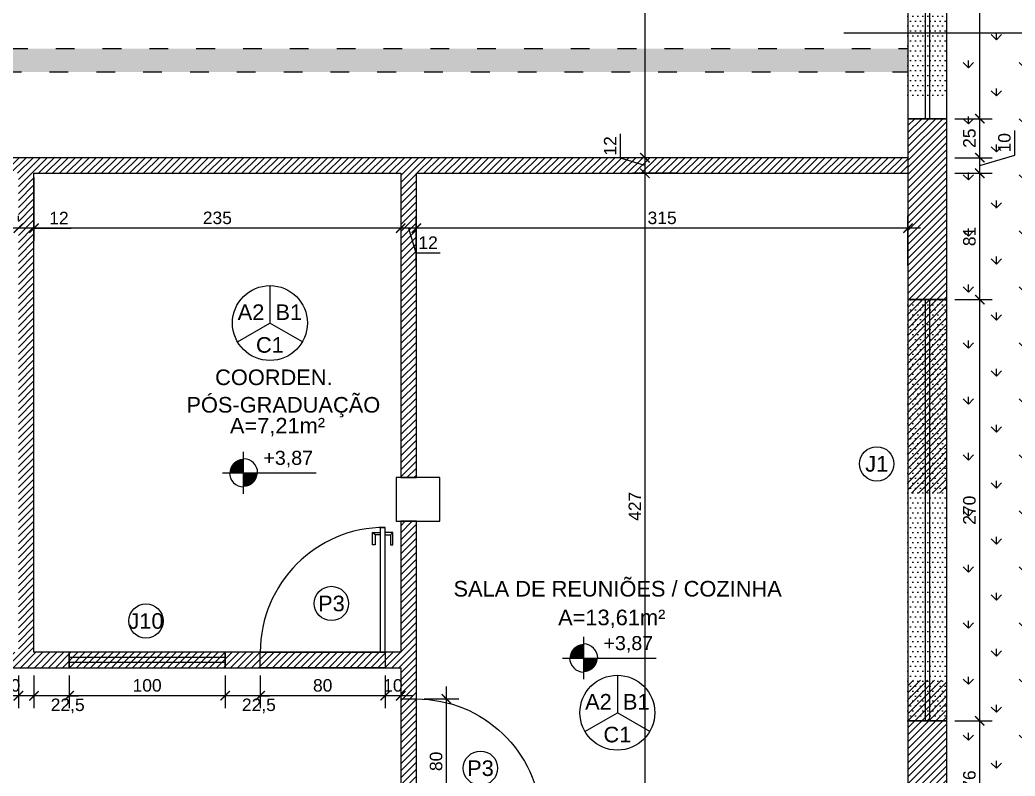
# Model space of a CAD drawing. Header units: millimetres. Extents: x 271 to 8721, y -7686 to -4716.
# Drawn here: x 6462 to 7100, y -7026 to -6541 of the extents above; entities that cross this region are included whole.
import ezdxf
from ezdxf.enums import TextEntityAlignment as Align

# ---------------------------------------------------------------- set-up
doc = ezdxf.new("R2010")
doc.units = ezdxf.units.MM
doc.linetypes.add('ACAD_ISO03W100', pattern=[30, 12, -18])
for name, color, linetype in [('construir', 10, 'Continuous'), ('CONSTRUIR - CARTONADO', 161, 'Continuous'), ('COTA', 8, 'Continuous'), ('demolir', 40, 'ACAD_ISO03W100'), ('Esquadrias', 4, 'Continuous'), ('Estrutura nova', 49, 'Continuous'), ('HACHURA', 8, 'Continuous'), ('LEGENDA', 7, 'Continuous'), ('PAREDE', 5, 'Continuous'), ('PISO02', 8, 'Continuous'), ('Projeções', 6, 'ACAD_ISO03W100'), ('SOLEIRA', 8, 'Continuous'), ('Texto', 7, 'Continuous')]:
    doc.layers.add(name, color=color, linetype=linetype)
doc.styles.add('ARIAL', font='Arial.ttf')
doc.dimstyles.new('COTA 50', dxfattribs={"dimscale": 0.5, "dimtxt": 16, "dimasz": 12, "dimexe": 16, "dimexo": 10, "dimgap": 5, "dimtad": 1, "dimrnd": 0.5, "dimtxsty": 'ARIAL', "dimblk": 'ARCHTICK', "dimcen": 2.5, "dimdle": 16, "dimclrd": 8, "dimclre": 8, "dimclrt": 7, "dimadec": 0, "dimazin": 0, "dimtfac": 1, "dimtmove": 1, "dimatfit": 3, "dimfxl": 1, "dimarcsym": 0})
pattern_1 = [(0, (7031.2136, -6990.0926), (1.5875, 3.175), [0, -3.175])]
pattern_2 = [(0, (7031.2136, -6589.0926), (1.5875, 3.175), [0, -3.175])]

# ---------------------------------------------------------------- blocks, each defined once
blk = doc.blocks.new('PORTA 80')
for p, q in [((-6.43, 75.17), (-7.99, 76.65)), ((-3, 0), (-3, 80)), ((-3, 80), (0, 80)), ((0, 0), (0, 80)), ((3.43, 75.17), (5, 76.65)), ((-3, 0), (0, 0))]:
    blk.add_line(p, q)
for points in [[(-3, 75.17), (-6.43, 75.17), (-6.43, 68.82), (-7.99, 68.82), (-7.99, 76.65), (-3, 76.65)], [(0, 75.17), (3.43, 75.17), (3.43, 68.82), (5, 68.82), (5, 76.65), (0, 76.65)]]:
    blk.add_lwpolyline(points)
at = {"color": 8}
blk.add_arc((0, 0), 80, 90, 180, dxfattribs=at)
blk = doc.blocks.new('_ArchTick')
at = {"layer": 'Texto', "color": 0, "const_width": 0.15}
blk.add_lwpolyline([(-0.5, -0.5), (0.5, 0.5)], dxfattribs=at)
blk = doc.blocks.new('*D63')
at = {"layer": 'COTA', "color": 8, "lineweight": -2, "transparency": 16777216}
for p, q in [((6862.7, -6171.09), (6862.7, -6637.09)), ((6876.21, -6179.09), (6854.7, -6179.09)), ((6882.71, -6629.09), (6854.7, -6629.09))]:
    blk.add_line(p, q, dxfattribs=at)
at = {"layer": 'Defpoints', "color": 0, "lineweight": -3, "transparency": 16777216}
for p in [(6881.21, -6179.09), (6862.7, -6629.09), (6887.71, -6629.09)]:
    blk.add_point(p, dxfattribs=at)
at = {"layer": 'COTA', "color": 8, "lineweight": -2, "transparency": 16777216, "xscale": 6, "yscale": 6, "zscale": 6}
for p, rotation in [((6862.7, -6179.09), 90), ((6862.7, -6629.09), 270)]:
    blk.add_blockref('_ArchTick', p, dxfattribs=dict(at, rotation=rotation))
at = {"layer": 'COTA', "color": 7, "lineweight": -2, "transparency": 16777216, "insert": (6856.12, -6404.09), "char_height": 8, "attachment_point": 5, "rotation": 90, "style": 'ARIAL'}
blk.add_mtext('450', dxfattribs=at)
blk = doc.blocks.new('*D64')
at = {"layer": 'COTA', "color": 8, "lineweight": -2, "transparency": 16777216}
for p, q in [((6846.94, -6629.36), (6846.94, -6613.74)), ((6862.7, -6621.09), (6862.7, -6647.09)), ((6862.7, -6634.09), (6846.94, -6629.36)), ((6882.71, -6629.09), (6854.7, -6629.09)), ((6882.71, -6639.09), (6854.7, -6639.09))]:
    blk.add_line(p, q, dxfattribs=at)
at = {"layer": 'Defpoints', "color": 0, "lineweight": -3, "transparency": 16777216}
for p in [(6887.71, -6629.09), (6862.7, -6639.09), (6887.71, -6639.09)]:
    blk.add_point(p, dxfattribs=at)
at = {"layer": 'COTA', "color": 8, "lineweight": -2, "transparency": 16777216, "xscale": 6, "yscale": 6, "zscale": 6}
for p, rotation in [((6862.7, -6629.09), 90), ((6862.7, -6639.09), 270)]:
    blk.add_blockref('_ArchTick', p, dxfattribs=dict(at, rotation=rotation))
at = {"layer": 'COTA', "color": 7, "lineweight": -2, "transparency": 16777216, "insert": (6840.42, -6621.55), "char_height": 8, "attachment_point": 5, "rotation": 90, "style": 'ARIAL'}
blk.add_mtext('12', dxfattribs=at)
blk = doc.blocks.new('*D65')
at = {"layer": 'COTA', "color": 8, "lineweight": -2, "transparency": 16777216}
for p, q in [((6862.7, -6631.09), (6862.7, -7074.09)), ((6882.71, -6639.09), (6854.7, -6639.09)), ((6882.71, -7066.09), (6854.7, -7066.09))]:
    blk.add_line(p, q, dxfattribs=at)
at = {"layer": 'Defpoints', "color": 0, "lineweight": -3, "transparency": 16777216}
for p in [(6887.71, -6639.09), (6862.7, -7066.09), (6887.71, -7066.09)]:
    blk.add_point(p, dxfattribs=at)
at = {"layer": 'COTA', "color": 8, "lineweight": -2, "transparency": 16777216, "xscale": 6, "yscale": 6, "zscale": 6}
for p, rotation in [((6862.7, -6639.09), 90), ((6862.7, -7066.09), 270)]:
    blk.add_blockref('_ArchTick', p, dxfattribs=dict(at, rotation=rotation))
at = {"layer": 'COTA', "color": 7, "lineweight": -2, "transparency": 16777216, "insert": (6856.19, -6852.59), "char_height": 8, "attachment_point": 5, "rotation": 90, "style": 'ARIAL'}
blk.add_mtext('427', dxfattribs=at)
blk = doc.blocks.new('*D66')
at = {"layer": 'COTA', "color": 8, "lineweight": -2, "transparency": 16777216}
for p, q in [((6716.21, -6698.21), (6716.21, -6666.29)), ((7031.21, -6698.21), (7031.21, -6666.29)), ((7039.21, -6674.29), (6708.21, -6674.29))]:
    blk.add_line(p, q, dxfattribs=at)
at = {"layer": 'Defpoints', "color": 0, "lineweight": -3, "transparency": 16777216}
for p in [(6716.21, -6674.29), (6716.21, -6703.21), (7031.21, -6703.21)]:
    blk.add_point(p, dxfattribs=at)
at = {"layer": 'COTA', "color": 8, "lineweight": -2, "transparency": 16777216, "xscale": 6, "yscale": 6, "zscale": 6, "rotation": 180}
blk.add_blockref('_ArchTick', (6716.21, -6674.29), dxfattribs=at)
at = {"layer": 'COTA', "color": 8, "lineweight": -2, "transparency": 16777216, "xscale": 6, "yscale": 6, "zscale": 6}
blk.add_blockref('_ArchTick', (7031.21, -6674.29), dxfattribs=at)
at = {"layer": 'COTA', "color": 7, "lineweight": -2, "transparency": 16777216, "insert": (6873.71, -6667.71), "char_height": 8, "attachment_point": 5, "style": 'ARIAL'}
blk.add_mtext('315', dxfattribs=at)
blk = doc.blocks.new('*D67')
at = {"layer": 'COTA', "color": 8, "lineweight": -2, "transparency": 16777216}
for p, q in [((6706.21, -6641.71), (6706.21, -6682.29)), ((6716.21, -6698.21), (6716.21, -6666.29)), ((6724.21, -6674.29), (6698.21, -6674.29)), ((6711.21, -6674.29), (6715.94, -6690.06)), ((6715.94, -6690.06), (6731.57, -6690.06))]:
    blk.add_line(p, q, dxfattribs=at)
at = {"layer": 'Defpoints', "color": 0, "lineweight": -3, "transparency": 16777216}
for p in [(6706.21, -6636.71), (6706.21, -6674.29), (6716.21, -6703.21)]:
    blk.add_point(p, dxfattribs=at)
at = {"layer": 'COTA', "color": 8, "lineweight": -2, "transparency": 16777216, "xscale": 6, "yscale": 6, "zscale": 6, "rotation": 180}
blk.add_blockref('_ArchTick', (6706.21, -6674.29), dxfattribs=at)
at = {"layer": 'COTA', "color": 8, "lineweight": -2, "transparency": 16777216, "xscale": 6, "yscale": 6, "zscale": 6}
blk.add_blockref('_ArchTick', (6716.21, -6674.29), dxfattribs=at)
at = {"layer": 'COTA', "color": 7, "lineweight": -2, "transparency": 16777216, "insert": (6723.76, -6683.54), "char_height": 8, "attachment_point": 5, "style": 'ARIAL'}
blk.add_mtext('12', dxfattribs=at)
blk = doc.blocks.new('*D68')
at = {"layer": 'COTA', "color": 8, "lineweight": -2, "transparency": 16777216}
for p, q in [((6471.21, -6641.71), (6471.21, -6682.29)), ((6706.21, -6641.71), (6706.21, -6682.29)), ((6714.21, -6674.29), (6463.21, -6674.29))]:
    blk.add_line(p, q, dxfattribs=at)
at = {"layer": 'Defpoints', "color": 0, "lineweight": -3, "transparency": 16777216}
for p in [(6471.21, -6636.71), (6706.21, -6636.71), (6471.21, -6674.29)]:
    blk.add_point(p, dxfattribs=at)
at = {"layer": 'COTA', "color": 8, "lineweight": -2, "transparency": 16777216, "xscale": 6, "yscale": 6, "zscale": 6, "rotation": 180}
blk.add_blockref('_ArchTick', (6471.21, -6674.29), dxfattribs=at)
at = {"layer": 'COTA', "color": 8, "lineweight": -2, "transparency": 16777216, "xscale": 6, "yscale": 6, "zscale": 6}
blk.add_blockref('_ArchTick', (6706.21, -6674.29), dxfattribs=at)
at = {"layer": 'COTA', "color": 7, "lineweight": -2, "transparency": 16777216, "insert": (6588.71, -6667.71), "char_height": 8, "attachment_point": 5, "style": 'ARIAL'}
blk.add_mtext('235', dxfattribs=at)
blk = doc.blocks.new('*D69')
at = {"layer": 'COTA', "color": 8, "lineweight": -2, "transparency": 16777216}
for p, q in [((6471.21, -6641.71), (6471.21, -6682.29)), ((6461.21, -6669.29), (6461.21, -6666.29)), ((6479.21, -6674.29), (6453.21, -6674.29)), ((6471.21, -6674.29), (6495.03, -6674.29))]:
    blk.add_line(p, q, dxfattribs=at)
at = {"layer": 'Defpoints', "color": 0, "lineweight": -3, "transparency": 16777216}
for p in [(6471.21, -6636.71), (6461.21, -6674.29), (6461.21, -6674.29)]:
    blk.add_point(p, dxfattribs=at)
at = {"layer": 'COTA', "color": 8, "lineweight": -2, "transparency": 16777216, "xscale": 6, "yscale": 6, "zscale": 6, "rotation": 180}
blk.add_blockref('_ArchTick', (6461.21, -6674.29), dxfattribs=at)
at = {"layer": 'COTA', "color": 8, "lineweight": -2, "transparency": 16777216, "xscale": 6, "yscale": 6, "zscale": 6}
blk.add_blockref('_ArchTick', (6471.21, -6674.29), dxfattribs=at)
at = {"layer": 'COTA', "color": 7, "lineweight": -2, "transparency": 16777216, "insert": (6487.21, -6667.78), "char_height": 8, "attachment_point": 5, "style": 'ARIAL'}
blk.add_mtext('12', dxfattribs=at)
blk = doc.blocks.new('*D70')
at = {"layer": 'COTA', "color": 8, "lineweight": -2, "transparency": 16777216}
for p, q in [((6226.21, -6669.29), (6226.21, -6666.29)), ((6461.21, -6669.29), (6461.21, -6666.29)), ((6469.21, -6674.29), (6218.21, -6674.29))]:
    blk.add_line(p, q, dxfattribs=at)
at = {"layer": 'Defpoints', "color": 0, "lineweight": -3, "transparency": 16777216}
for p in [(6226.21, -6674.29), (6226.21, -6674.29), (6461.21, -6674.29)]:
    blk.add_point(p, dxfattribs=at)
at = {"layer": 'COTA', "color": 8, "lineweight": -2, "transparency": 16777216, "xscale": 6, "yscale": 6, "zscale": 6, "rotation": 180}
blk.add_blockref('_ArchTick', (6226.21, -6674.29), dxfattribs=at)
at = {"layer": 'COTA', "color": 8, "lineweight": -2, "transparency": 16777216, "xscale": 6, "yscale": 6, "zscale": 6}
blk.add_blockref('_ArchTick', (6461.21, -6674.29), dxfattribs=at)
at = {"layer": 'COTA', "color": 7, "lineweight": -2, "transparency": 16777216, "insert": (6343.71, -6667.71), "char_height": 8, "attachment_point": 5, "style": 'ARIAL'}
blk.add_mtext('235', dxfattribs=at)
blk = doc.blocks.new('A$C18BF1D59')
for p, q in [((0, 0), (0, -3.43)), ((80, 0), (0, 0)), ((80, -3.43), (80, 0)), ((0, -3.43), (80, -3.43)), ((74.75, 0), (72.5, 0))]:
    blk.add_line(p, q)
at = {"color": 8}
for p, q in [((62.81, 3.9), (62.81, 6.28)), ((62.81, 6.28), (74.75, 6.28)), ((72.5, 3.9), (62.81, 3.9)), ((72.5, 3.9), (74.75, 6.28)), ((72.5, 0), (72.5, 3.9)), ((74.75, 6.28), (74.75, 0)), ((72.5, -3.43), (72.5, -7.33)), ((74.75, -9.71), (74.75, -3.43)), ((72.5, -7.33), (62.81, -7.33)), ((62.81, -7.33), (62.81, -9.71)), ((62.81, -9.71), (74.75, -9.71)), ((72.5, -7.33), (74.75, -9.71))]:
    blk.add_line(p, q, dxfattribs=at)
blk.add_arc((-0.14, 0.23), 80.23, 270.10258, 357.38886, dxfattribs=at)
blk = doc.blocks.new('IND.ESQ.')
at = {"layer": 'Texto'}
blk.add_circle((0, 0), 5.5, dxfattribs=at)
at = {"layer": 'Texto', "style": 'ARIAL'}
blk.add_attdef('PP', text='', height=5, dxfattribs=at).set_placement((0, 0), align=Align.MIDDLE_CENTER)
blk = doc.blocks.new('A$C1DFB60F3')
at = {"layer": 'Texto', "color": 0, "linetype": 'ByBlock'}
for p, q in [((0, -13.5), (0, 13.5)), ((-13.5, 0), (46.5, 0))]:
    blk.add_line(p, q, dxfattribs=at)
at = {"layer": 'Texto', "color": 0, "linetype": 'ByBlock', "const_width": 9}
for points in [[(-4.5, 0, -0.414214), (0, 4.5, -0.618034)], [(0, -4.5, 0.414214), (4.5, 0, 0.618034)]]:
    blk.add_lwpolyline(points, format="xyb", dxfattribs=at)
at = {"layer": 'Texto', "color": 0, "linetype": 'ByBlock'}
for start, end in [(0, 90), (180, 270)]:
    blk.add_arc((0, 0), 9, start, end, dxfattribs=at)
at = {"layer": 'Texto', "color": 0, "linetype": 'ByBlock', "style": 'ARIAL'}
blk.add_attdef('0,00', (12.7, 5.1), '', height=9, dxfattribs=at)
blk = doc.blocks.new('PIZZA')
at = {"layer": 'Texto'}
for points in [[(0, 12), (0, 0)], [(-10.39, -6), (0, 0)], [(10.39, -6), (0, 0)]]:
    blk.add_lwpolyline(points, dxfattribs=at)
blk.add_circle((0, 0), 12, dxfattribs=at)
at = {"layer": 'Texto', "style": 'ARIAL'}
for tag, p in [('A1', (-6.06, 3.5)), ('B1', (6.06, 3.5)), ('C1', (0, -7))]:
    blk.add_attdef(tag, text='', height=5, dxfattribs=at).set_placement(p, align=Align.MIDDLE_CENTER)
blk = doc.blocks.new('*D85')
at = {"layer": 'COTA', "color": 8, "lineweight": -2, "transparency": 16777216}
for p, q in [((7077.21, -7074.09), (7077.21, -6982.09)), ((7061.21, -6990.09), (7085.21, -6990.09)), ((7061.21, -7066.09), (7085.21, -7066.09))]:
    blk.add_line(p, q, dxfattribs=at)
at = {"layer": 'Defpoints', "color": 0, "lineweight": -3, "transparency": 16777216}
for p in [(7056.21, -6990.09), (7077.21, -6990.09), (7056.21, -7066.09)]:
    blk.add_point(p, dxfattribs=at)
at = {"layer": 'COTA', "color": 8, "lineweight": -2, "transparency": 16777216, "xscale": 6, "yscale": 6, "zscale": 6}
for p, rotation in [((7077.21, -6990.09), 90), ((7077.21, -7066.09), 270)]:
    blk.add_blockref('_ArchTick', p, dxfattribs=dict(at, rotation=rotation))
at = {"layer": 'COTA', "color": 7, "lineweight": -2, "transparency": 16777216, "insert": (7070.62, -7028.09), "char_height": 8, "attachment_point": 5, "rotation": 90, "style": 'ARIAL'}
blk.add_mtext('76', dxfattribs=at)
blk = doc.blocks.new('*D86')
at = {"layer": 'COTA', "color": 8, "lineweight": -2, "transparency": 16777216}
for p, q in [((7077.21, -6998.09), (7077.21, -6712.09)), ((7061.21, -6720.09), (7085.21, -6720.09)), ((7061.21, -6990.09), (7085.21, -6990.09))]:
    blk.add_line(p, q, dxfattribs=at)
at = {"layer": 'Defpoints', "color": 0, "lineweight": -3, "transparency": 16777216}
for p in [(7056.21, -6720.09), (7077.21, -6720.09), (7056.21, -6990.09)]:
    blk.add_point(p, dxfattribs=at)
at = {"layer": 'COTA', "color": 8, "lineweight": -2, "transparency": 16777216, "xscale": 6, "yscale": 6, "zscale": 6}
for p, rotation in [((7077.21, -6720.09), 90), ((7077.21, -6990.09), 270)]:
    blk.add_blockref('_ArchTick', p, dxfattribs=dict(at, rotation=rotation))
at = {"layer": 'COTA', "color": 7, "lineweight": -2, "transparency": 16777216, "insert": (7070.62, -6855.09), "char_height": 8, "attachment_point": 5, "rotation": 90, "style": 'ARIAL'}
blk.add_mtext('270', dxfattribs=at)
blk = doc.blocks.new('*D87')
at = {"layer": 'COTA', "color": 8, "lineweight": -2, "transparency": 16777216}
for p, q in [((7077.21, -6728.09), (7077.21, -6631.09)), ((7061.21, -6639.09), (7085.21, -6639.09)), ((7061.21, -6720.09), (7085.21, -6720.09))]:
    blk.add_line(p, q, dxfattribs=at)
at = {"layer": 'Defpoints', "color": 0, "lineweight": -3, "transparency": 16777216}
for p in [(7056.21, -6639.09), (7077.21, -6639.09), (7056.21, -6720.09)]:
    blk.add_point(p, dxfattribs=at)
at = {"layer": 'COTA', "color": 8, "lineweight": -2, "transparency": 16777216, "xscale": 6, "yscale": 6, "zscale": 6}
for p, rotation in [((7077.21, -6639.09), 90), ((7077.21, -6720.09), 270)]:
    blk.add_blockref('_ArchTick', p, dxfattribs=dict(at, rotation=rotation))
at = {"layer": 'COTA', "color": 7, "lineweight": -2, "transparency": 16777216, "insert": (7070.62, -6679.59), "char_height": 8, "attachment_point": 5, "rotation": 90, "style": 'ARIAL'}
blk.add_mtext('81', dxfattribs=at)
blk = doc.blocks.new('*D88')
at = {"layer": 'COTA', "color": 8, "lineweight": -2, "transparency": 16777216}
for p, q in [((7099.62, -6627.37), (7099.62, -6611.69)), ((7077.21, -6647.09), (7077.21, -6621.09)), ((7061.21, -6629.09), (7085.21, -6629.09)), ((7077.21, -6634.09), (7099.62, -6627.37)), ((7061.21, -6639.09), (7085.21, -6639.09))]:
    blk.add_line(p, q, dxfattribs=at)
at = {"layer": 'Defpoints', "color": 0, "lineweight": -3, "transparency": 16777216}
for p in [(7056.21, -6629.09), (7077.21, -6629.09), (7056.21, -6639.09)]:
    blk.add_point(p, dxfattribs=at)
at = {"layer": 'COTA', "color": 8, "lineweight": -2, "transparency": 16777216, "xscale": 6, "yscale": 6, "zscale": 6}
for p, rotation in [((7077.21, -6629.09), 90), ((7077.21, -6639.09), 270)]:
    blk.add_blockref('_ArchTick', p, dxfattribs=dict(at, rotation=rotation))
at = {"layer": 'COTA', "color": 7, "lineweight": -2, "transparency": 16777216, "insert": (7093.04, -6619.53), "char_height": 8, "attachment_point": 5, "rotation": 90, "style": 'ARIAL'}
blk.add_mtext('10', dxfattribs=at)
blk = doc.blocks.new('*D89')
at = {"layer": 'COTA', "color": 8, "lineweight": -2, "transparency": 16777216}
for p, q in [((7077.21, -6637.09), (7077.21, -6596.09)), ((7061.21, -6604.09), (7085.21, -6604.09)), ((7061.21, -6629.09), (7085.21, -6629.09))]:
    blk.add_line(p, q, dxfattribs=at)
at = {"layer": 'Defpoints', "color": 0, "lineweight": -3, "transparency": 16777216}
for p in [(7056.21, -6604.09), (7077.21, -6604.09), (7056.21, -6629.09)]:
    blk.add_point(p, dxfattribs=at)
at = {"layer": 'COTA', "color": 8, "lineweight": -2, "transparency": 16777216, "xscale": 6, "yscale": 6, "zscale": 6}
for p, rotation in [((7077.21, -6604.09), 90), ((7077.21, -6629.09), 270)]:
    blk.add_blockref('_ArchTick', p, dxfattribs=dict(at, rotation=rotation))
at = {"layer": 'COTA', "color": 7, "lineweight": -2, "transparency": 16777216, "insert": (7070.62, -6616.59), "char_height": 8, "attachment_point": 5, "rotation": 90, "style": 'ARIAL'}
blk.add_mtext('25', dxfattribs=at)
blk = doc.blocks.new('*D90')
at = {"layer": 'COTA', "color": 8, "lineweight": -2, "transparency": 16777216}
for p, q in [((7077.21, -6612.09), (7077.21, -6196.09)), ((7061.21, -6204.09), (7085.21, -6204.09)), ((7061.21, -6604.09), (7085.21, -6604.09))]:
    blk.add_line(p, q, dxfattribs=at)
at = {"layer": 'Defpoints', "color": 0, "lineweight": -3, "transparency": 16777216}
for p in [(7056.21, -6204.09), (7077.21, -6204.09), (7056.21, -6604.09)]:
    blk.add_point(p, dxfattribs=at)
at = {"layer": 'COTA', "color": 8, "lineweight": -2, "transparency": 16777216, "xscale": 6, "yscale": 6, "zscale": 6}
for p, rotation in [((7077.21, -6204.09), 90), ((7077.21, -6604.09), 270)]:
    blk.add_blockref('_ArchTick', p, dxfattribs=dict(at, rotation=rotation))
at = {"layer": 'COTA', "color": 7, "lineweight": -2, "transparency": 16777216, "insert": (7070.62, -6404.09), "char_height": 8, "attachment_point": 5, "rotation": 90, "style": 'ARIAL'}
blk.add_mtext('400', dxfattribs=at)
blk = doc.blocks.new('*D94')
at = {"layer": 'COTA', "color": 8, "lineweight": -2, "transparency": 16777216}
for p, q in [((6696.21, -6961.09), (6696.21, -6982.01)), ((6706.21, -6961.09), (6706.21, -6982.01)), ((6714.21, -6974.01), (6688.21, -6974.01))]:
    blk.add_line(p, q, dxfattribs=at)
at = {"layer": 'Defpoints', "color": 0, "lineweight": -3, "transparency": 16777216}
for p in [(6696.21, -6956.09), (6706.21, -6956.09), (6696.21, -6974.01)]:
    blk.add_point(p, dxfattribs=at)
at = {"layer": 'COTA', "color": 8, "lineweight": -2, "transparency": 16777216, "xscale": 6, "yscale": 6, "zscale": 6, "rotation": 180}
blk.add_blockref('_ArchTick', (6696.21, -6974.01), dxfattribs=at)
at = {"layer": 'COTA', "color": 8, "lineweight": -2, "transparency": 16777216, "xscale": 6, "yscale": 6, "zscale": 6}
blk.add_blockref('_ArchTick', (6706.21, -6974.01), dxfattribs=at)
at = {"layer": 'COTA', "color": 7, "lineweight": -2, "transparency": 16777216, "insert": (6701.21, -6967.43), "char_height": 8, "attachment_point": 5, "style": 'ARIAL'}
blk.add_mtext('10', dxfattribs=at)
blk = doc.blocks.new('*D95')
at = {"layer": 'COTA', "color": 8, "lineweight": -2, "transparency": 16777216}
for p, q in [((6616.21, -6961.09), (6616.21, -6982.01)), ((6696.21, -6961.09), (6696.21, -6982.01)), ((6704.21, -6974.01), (6608.21, -6974.01))]:
    blk.add_line(p, q, dxfattribs=at)
at = {"layer": 'Defpoints', "color": 0, "lineweight": -3, "transparency": 16777216}
for p in [(6616.21, -6956.09), (6696.21, -6956.09), (6616.21, -6974.01)]:
    blk.add_point(p, dxfattribs=at)
at = {"layer": 'COTA', "color": 8, "lineweight": -2, "transparency": 16777216, "xscale": 6, "yscale": 6, "zscale": 6, "rotation": 180}
blk.add_blockref('_ArchTick', (6616.21, -6974.01), dxfattribs=at)
at = {"layer": 'COTA', "color": 8, "lineweight": -2, "transparency": 16777216, "xscale": 6, "yscale": 6, "zscale": 6}
blk.add_blockref('_ArchTick', (6696.21, -6974.01), dxfattribs=at)
at = {"layer": 'COTA', "color": 7, "lineweight": -2, "transparency": 16777216, "insert": (6656.21, -6967.43), "char_height": 8, "attachment_point": 5, "style": 'ARIAL'}
blk.add_mtext('80', dxfattribs=at)
blk = doc.blocks.new('*D96')
at = {"layer": 'COTA', "color": 8, "lineweight": -2, "transparency": 16777216}
for p, q in [((6593.71, -6961.09), (6593.71, -6982.01)), ((6616.21, -6961.09), (6616.21, -6982.01)), ((6593.71, -6974.01), (6587.71, -6974.01)), ((6616.21, -6974.01), (6593.71, -6974.01)), ((6616.21, -6974.01), (6622.21, -6974.01))]:
    blk.add_line(p, q, dxfattribs=at)
at = {"layer": 'Defpoints', "color": 0, "lineweight": -3, "transparency": 16777216}
for p in [(6593.71, -6956.09), (6616.21, -6956.09), (6593.71, -6974.01)]:
    blk.add_point(p, dxfattribs=at)
at = {"layer": 'COTA', "color": 8, "lineweight": -2, "transparency": 16777216, "xscale": 6, "yscale": 6, "zscale": 6}
blk.add_blockref('_ArchTick', (6593.71, -6974.01), dxfattribs=at)
at = {"layer": 'COTA', "color": 8, "lineweight": -2, "transparency": 16777216, "xscale": 6, "yscale": 6, "zscale": 6, "rotation": 180}
blk.add_blockref('_ArchTick', (6616.21, -6974.01), dxfattribs=at)
at = {"layer": 'COTA', "color": 7, "lineweight": -2, "transparency": 16777216, "insert": (6615.32, -6980.57), "char_height": 8, "attachment_point": 5, "style": 'ARIAL'}
blk.add_mtext('22,5', dxfattribs=at)
blk = doc.blocks.new('*D97')
at = {"layer": 'COTA', "color": 8, "lineweight": -2, "transparency": 16777216}
for p, q in [((6493.71, -6961.09), (6493.71, -6982.01)), ((6593.71, -6961.09), (6593.71, -6982.01)), ((6601.71, -6974.01), (6485.71, -6974.01))]:
    blk.add_line(p, q, dxfattribs=at)
at = {"layer": 'Defpoints', "color": 0, "lineweight": -3, "transparency": 16777216}
for p in [(6493.71, -6956.09), (6593.71, -6956.09), (6493.71, -6974.01)]:
    blk.add_point(p, dxfattribs=at)
at = {"layer": 'COTA', "color": 8, "lineweight": -2, "transparency": 16777216, "xscale": 6, "yscale": 6, "zscale": 6, "rotation": 180}
blk.add_blockref('_ArchTick', (6493.71, -6974.01), dxfattribs=at)
at = {"layer": 'COTA', "color": 8, "lineweight": -2, "transparency": 16777216, "xscale": 6, "yscale": 6, "zscale": 6}
blk.add_blockref('_ArchTick', (6593.71, -6974.01), dxfattribs=at)
at = {"layer": 'COTA', "color": 7, "lineweight": -2, "transparency": 16777216, "insert": (6543.71, -6967.43), "char_height": 8, "attachment_point": 5, "style": 'ARIAL'}
blk.add_mtext('100', dxfattribs=at)
blk = doc.blocks.new('*D98')
at = {"layer": 'COTA', "color": 8, "lineweight": -2, "transparency": 16777216}
for p, q in [((6471.21, -6961.09), (6471.21, -6982.01)), ((6493.71, -6961.09), (6493.71, -6982.01)), ((6471.21, -6974.01), (6465.21, -6974.01)), ((6493.71, -6974.01), (6471.21, -6974.01)), ((6493.71, -6974.01), (6499.71, -6974.01))]:
    blk.add_line(p, q, dxfattribs=at)
at = {"layer": 'Defpoints', "color": 0, "lineweight": -3, "transparency": 16777216}
for p in [(6471.21, -6956.09), (6493.71, -6956.09), (6471.21, -6974.01)]:
    blk.add_point(p, dxfattribs=at)
at = {"layer": 'COTA', "color": 8, "lineweight": -2, "transparency": 16777216, "xscale": 6, "yscale": 6, "zscale": 6}
blk.add_blockref('_ArchTick', (6471.21, -6974.01), dxfattribs=at)
at = {"layer": 'COTA', "color": 8, "lineweight": -2, "transparency": 16777216, "xscale": 6, "yscale": 6, "zscale": 6, "rotation": 180}
blk.add_blockref('_ArchTick', (6493.71, -6974.01), dxfattribs=at)
at = {"layer": 'COTA', "color": 7, "lineweight": -2, "transparency": 16777216, "insert": (6492.82, -6980.57), "char_height": 8, "attachment_point": 5, "style": 'ARIAL'}
blk.add_mtext('22,5', dxfattribs=at)
blk = doc.blocks.new('*D99')
at = {"layer": 'COTA', "color": 8, "lineweight": -2, "transparency": 16777216}
for p, q in [((6451.21, -6961.09), (6451.21, -6982.01)), ((6461.21, -6961.09), (6461.21, -6982.01)), ((6469.21, -6974.01), (6443.21, -6974.01))]:
    blk.add_line(p, q, dxfattribs=at)
at = {"layer": 'Defpoints', "color": 0, "lineweight": -3, "transparency": 16777216}
for p in [(6451.21, -6956.09), (6461.21, -6956.09), (6451.21, -6974.01)]:
    blk.add_point(p, dxfattribs=at)
at = {"layer": 'COTA', "color": 8, "lineweight": -2, "transparency": 16777216, "xscale": 6, "yscale": 6, "zscale": 6, "rotation": 180}
blk.add_blockref('_ArchTick', (6451.21, -6974.01), dxfattribs=at)
at = {"layer": 'COTA', "color": 8, "lineweight": -2, "transparency": 16777216, "xscale": 6, "yscale": 6, "zscale": 6}
blk.add_blockref('_ArchTick', (6461.21, -6974.01), dxfattribs=at)
at = {"layer": 'COTA', "color": 7, "lineweight": -2, "transparency": 16777216, "insert": (6456.21, -6967.43), "char_height": 8, "attachment_point": 5, "style": 'ARIAL'}
blk.add_mtext('10', dxfattribs=at)
blk = doc.blocks.new('*D118')
at = {"layer": 'COTA', "color": 8, "lineweight": -2, "transparency": 16777216}
for p, q in [((6735.47, -7064.09), (6735.47, -6968.09)), ((6721.21, -6976.09), (6743.47, -6976.09)), ((6721.21, -7056.09), (6743.47, -7056.09))]:
    blk.add_line(p, q, dxfattribs=at)
at = {"layer": 'Defpoints', "color": 0, "lineweight": -3, "transparency": 16777216}
for p in [(6716.21, -6976.09), (6735.47, -6976.09), (6716.21, -7056.09)]:
    blk.add_point(p, dxfattribs=at)
at = {"layer": 'COTA', "color": 8, "lineweight": -2, "transparency": 16777216, "xscale": 6, "yscale": 6, "zscale": 6}
for p, rotation in [((6735.47, -6976.09), 90), ((6735.47, -7056.09), 270)]:
    blk.add_blockref('_ArchTick', p, dxfattribs=dict(at, rotation=rotation))
at = {"layer": 'COTA', "color": 7, "lineweight": -2, "transparency": 16777216, "insert": (6728.89, -7016.09), "char_height": 8, "attachment_point": 5, "rotation": 90, "style": 'ARIAL'}
blk.add_mtext('80', dxfattribs=at)

msp = doc.modelspace()

# ---------------------------------------------------------------- hatches: boundary and pattern name
at = {"layer": 'construir'}
h = msp.add_hatch(dxfattribs=at)
h.set_pattern_fill('ANSI31', color=256, style=0)
h.set_pattern_definition([(45, (7031.2136, -6990.0926), (-2.245064, 2.245064), [])])
h.paths.add_polyline_path([(5801.214, -5329.093), (5670.214, -5329.093), (5670.214, -5354.093), (5801.214, -5354.093)])
h.paths.add_polyline_path([(7056.214, -6156.593), (7031.214, -6156.593), (7031.214, -6204.093), (7056.214, -6204.093)])
h.paths.add_polyline_path([(7056.214, -6604.093), (7031.214, -6604.093), (7031.214, -6720.093), (7056.214, -6720.093)])
h.paths.add_polyline_path([(7056.214, -6990.093), (7031.214, -6990.093), (7031.214, -7081.093), (7056.214, -7081.093)])
h.paths.add_polyline_path([(7056.214, -6964.093), (7045.214, -6964.093), (7045.214, -6990.093), (7056.214, -6990.093)])
h.paths.add_polyline_path([(7045.214, -6964.093), (7042.214, -6964.093), (7042.214, -6990.093), (7045.214, -6990.093)])
h.paths.add_polyline_path([(7042.214, -6964.093), (7031.214, -6964.093), (7031.214, -6990.093), (7042.214, -6990.093)])
h.paths.add_polyline_path([(7056.214, -6720.093), (7045.214, -6720.093), (7045.214, -6844.093), (7056.214, -6844.093)])
h.paths.add_polyline_path([(7045.214, -6720.093), (7042.214, -6720.093), (7042.214, -6844.093), (7045.214, -6844.093)])
h.paths.add_polyline_path([(7042.214, -6720.093), (7031.214, -6720.093), (7031.214, -6844.093), (7042.214, -6844.093)])
h.paths.add_polyline_path([(7031.214, -5694.093), (7031.214, -5756.593), (7056.214, -5756.593), (7056.214, -5694.093)])
h = msp.add_hatch(dxfattribs=at)
h.set_pattern_fill('ANSI31', color=256, style=0)
h.set_pattern_definition([(45, (7031.2136, -7219.0926), (-2.245064, 2.245064), [])])
h.paths.add_polyline_path([(5646.214, -6871.093), (5391.214, -6871.093), (5391.214, -6896.093), (5646.214, -6896.093)])
h.paths.add_polyline_path([(6176.214, -7066.093), (6096.214, -7066.093), (6096.214, -7081.093), (6176.214, -7081.093)], flags=16)
h.paths.add_polyline_path([(7031.214, -7066.093), (6716.214, -7066.093), (6706.214, -7066.093), (6526.214, -7066.093), (6526.214, -7081.093), (7031.214, -7081.093)])
h.paths.add_polyline_path([(6526.214, -7066.093), (6426.214, -7066.093), (6426.214, -7081.093), (6526.214, -7081.093)])
h.paths.add_polyline_path([(6426.214, -7066.093), (6291.214, -7066.093), (6291.214, -7080.805, -0.0008952), (6291.214, -7081.093), (6401.214, -7081.093), (6401.214, -7354.093), (6416.214, -7354.093), (6416.214, -7081.093), (6426.214, -7081.093)])
h.paths.add_polyline_path([(6291.214, -7066.093), (6211.214, -7066.093), (6211.214, -7081.093), (6291.214, -7081.093)])
h.paths.add_polyline_path([(6211.214, -7066.093), (6176.214, -7066.093), (6176.214, -7081.093), (6186.214, -7081.093), (6186.214, -7354.093), (6201.214, -7354.093), (6201.214, -7081.093), (6211.214, -7081.093)])
h.paths.add_polyline_path([(6176.214, -7066.093), (6096.214, -7066.093), (6096.214, -7081.093), (6176.214, -7081.093)], flags=17)
h.paths.add_polyline_path([(6176.214, -7066.093), (5971.214, -7066.093), (5971.214, -7354.093), (5986.214, -7354.093), (5986.214, -7081.093), (6176.214, -7081.093)])
h.paths.add_polyline_path([(6017.214, -7354.093), (5961.214, -7354.093), (5961.214, -7369.093), (6017.214, -7369.093)])
h.paths.add_polyline_path([(7056.214, -7081.093), (7045.214, -7081.093), (7045.214, -7219.093), (7056.214, -7219.093)])
h.paths.add_polyline_path([(7045.214, -7081.093), (7042.214, -7081.093), (7042.214, -7219.093), (7045.214, -7219.093)])
h.paths.add_polyline_path([(7042.214, -7081.093), (7031.214, -7081.093), (7031.214, -7219.093), (7042.214, -7219.093)])
at = {"layer": 'CONSTRUIR - CARTONADO'}
h = msp.add_hatch(dxfattribs=at)
h.set_pattern_fill('ANSI31', color=256, style=0)
h.set_pattern_definition([(45, (4705.7136, -6104.0926), (-2.245064, 2.245064), [])])
h.paths.add_polyline_path([(7056.214, -5694.093), (7031.214, -5694.093), (7031.214, -5756.593), (7056.214, -5756.593)], flags=17)
h.paths.add_polyline_path([(7056.214, -6156.593), (7031.214, -6156.593), (7031.214, -6204.093), (7056.214, -6204.093)], flags=17)
h.paths.add_polyline_path([(7056.214, -6604.093), (7031.214, -6604.093), (7031.214, -6720.093), (7056.214, -6720.093)], flags=17)
h.paths.add_polyline_path([(6176.214, -7066.093), (6096.214, -7066.093), (6096.214, -7081.093), (6176.214, -7081.093)], flags=0)
h.paths.add_polyline_path([(7031.214, -7066.093), (6526.214, -7066.093), (6526.214, -7081.093), (7031.214, -7081.093)], flags=17)
h.paths.add_polyline_path([(7056.214, -6990.093), (7045.214, -6987.893), (7045.214, -6990.093), (7042.214, -6990.093), (7042.214, -6987.293), (7031.214, -6985.093), (7031.214, -7066.093), (7031.214, -7081.093), (7056.214, -7081.093)], flags=17)
h.paths.add_polyline_path([(6416.214, -7081.093), (6426.214, -7081.093), (6426.214, -7066.093), (6291.214, -7066.093), (6291.214, -7080.805, -0.0008952), (6291.214, -7081.093), (6401.214, -7081.093), (6401.214, -7354.093), (6416.214, -7354.093)], flags=17)
h.paths.add_polyline_path([(6526.214, -7066.093), (6426.214, -7066.093), (6426.214, -7081.093), (6526.214, -7081.093)], flags=17)
h.paths.add_polyline_path([(6291.214, -7066.093), (6211.214, -7066.093), (6211.214, -7081.093), (6291.214, -7081.093)], flags=17)
h.paths.add_polyline_path([(6211.214, -7066.093), (6176.214, -7066.093), (6176.214, -7081.093), (6186.214, -7081.093), (6186.214, -7354.093), (6201.214, -7354.093), (6201.214, -7081.093), (6211.214, -7081.093)], flags=17)
h.paths.add_polyline_path([(6176.214, -7066.093), (6096.214, -7066.093), (6096.214, -7081.093), (6176.214, -7081.093)], flags=16)
h.paths.add_polyline_path([(6176.214, -7066.093), (5971.214, -7066.093), (5971.214, -7354.093), (5986.214, -7354.093), (5986.214, -7081.093), (6176.214, -7081.093)], flags=17)
h.paths.add_polyline_path([(6017.214, -7354.093), (5961.214, -7354.093), (5961.214, -7369.093), (6017.214, -7369.093)], flags=17)
h.paths.add_polyline_path([(6716.214, -6834.093), (6716.214, -6639.093), (7031.214, -6639.093), (7031.214, -6720.093), (7056.214, -6720.093), (7056.214, -6604.093), (7031.214, -6604.093), (7031.214, -6629.093), (5981.214, -6629.093), (5981.214, -6179.093), (7031.214, -6179.093), (7031.214, -6204.093), (7056.214, -6204.093), (7056.214, -6156.593), (7031.214, -6156.593), (7031.214, -6169.093), (6731.214, -6169.093), (6731.214, -6179.093), (6706.214, -6179.093), (6706.214, -6169.093), (5981.214, -6169.093), (5981.214, -5744.093), (6706.214, -5744.093), (6706.214, -5734.093), (6731.214, -5734.093), (6731.214, -5744.093), (7031.214, -5744.093), (7031.214, -5756.593), (7056.214, -5756.593), (7056.214, -5694.093), (7031.214, -5694.093), (7031.214, -5734.093), (5981.214, -5734.093), (5981.214, -5354.093), (5971.214, -5354.093), (5971.214, -6956.093), (6706.214, -6956.093), (6706.214, -7066.093), (5971.214, -7066.093), (5971.214, -7354.093), (5961.214, -7354.093), (5961.214, -7369.093), (6017.214, -7369.093), (6017.214, -7354.093), (5986.214, -7354.093), (5986.214, -7081.093), (6186.214, -7081.093), (6186.214, -7354.093), (6201.214, -7354.093), (6201.214, -7081.093), (6401.214, -7081.093), (6401.214, -7354.093), (6416.214, -7354.093), (6416.214, -7081.093), (7031.214, -7081.093), (7056.214, -7081.093), (7056.214, -6990.093), (7031.214, -6985.093), (7031.214, -7066.093), (6716.214, -7066.093), (6716.214, -6862.093), (6706.214, -6862.093), (6706.214, -6946.093), (6471.214, -6946.093), (6471.214, -6639.093), (6706.214, -6639.093), (6706.214, -6834.093)])
h.paths.add_polyline_path([(6226.214, -6639.093), (6461.214, -6639.093), (6461.214, -6946.093), (6226.214, -6946.093)], flags=16)
h.paths.add_polyline_path([(5981.214, -6639.093), (6216.214, -6639.093), (6216.214, -6946.093), (5981.214, -6946.093)], flags=16)
at = {"layer": 'demolir'}
h = msp.add_hatch(dxfattribs=at)
h.set_pattern_fill('DOTS', color=256, scale=2, style=0)
h.set_pattern_definition(pattern_2)
h.paths.add_polyline_path([(7042.214, -6359.093), (7031.214, -6359.093), (7031.214, -6589.093), (7042.214, -6589.093)])
h = msp.add_hatch(dxfattribs=at)
h.set_pattern_fill('DOTS', color=256, scale=2, style=0)
h.set_pattern_definition(pattern_2)
h.paths.add_polyline_path([(7045.214, -6359.093), (7042.214, -6359.093), (7042.214, -6589.093), (7045.214, -6589.093)])
h = msp.add_hatch(dxfattribs=at)
h.set_pattern_fill('DOTS', color=256, scale=2, style=0)
h.set_pattern_definition(pattern_2)
h.paths.add_polyline_path([(7056.214, -6359.093), (7045.214, -6359.093), (7045.214, -6589.093), (7056.214, -6589.093)])
h = msp.add_hatch(dxfattribs=at)
h.set_pattern_fill('DOTS', color=256, scale=2, style=0)
h.set_pattern_definition([(0, (5987.4602, -16189.2104), (1.5875, 3.175), [0, -3.175])])
h.paths.add_polyline_path([(7031.214, -6559.093), (5975.214, -6559.093), (5975.214, -6584.093), (6047.214, -6584.093), (6047.214, -7354.093), (6061.214, -7354.093), (6061.214, -6574.093), (7031.214, -6574.093)])
h = msp.add_hatch(dxfattribs=at)
h.set_pattern_fill('DOTS', color=256, scale=2, style=0)
h.set_pattern_definition(pattern_1)
h.paths.add_polyline_path([(7042.214, -6720.093), (7031.214, -6720.093), (7031.214, -6844.093), (7042.214, -6844.093)])
h = msp.add_hatch(dxfattribs=at)
h.set_pattern_fill('DOTS', color=256, scale=2, style=0)
h.set_pattern_definition(pattern_1)
h.paths.add_polyline_path([(7045.214, -6720.093), (7042.214, -6720.093), (7042.214, -6844.093), (7045.214, -6844.093)])
h = msp.add_hatch(dxfattribs=at)
h.set_pattern_fill('DOTS', color=256, scale=2, style=0)
h.set_pattern_definition(pattern_1)
h.paths.add_polyline_path([(7056.214, -6720.093), (7045.214, -6720.093), (7045.214, -6844.093), (7056.214, -6844.093)])
h = msp.add_hatch(dxfattribs=at)
h.set_pattern_fill('DOTS', color=256, scale=2, style=0)
h.set_pattern_definition(pattern_1)
h.paths.add_polyline_path([(7042.214, -6844.093), (7031.214, -6844.093), (7031.214, -6964.093), (7042.214, -6964.093)])
h = msp.add_hatch(dxfattribs=at)
h.set_pattern_fill('DOTS', color=256, scale=2, style=0)
h.set_pattern_definition(pattern_1)
h.paths.add_polyline_path([(7045.214, -6844.093), (7042.214, -6844.093), (7042.214, -6964.093), (7045.214, -6964.093)])
h = msp.add_hatch(dxfattribs=at)
h.set_pattern_fill('DOTS', color=256, scale=2, style=0)
h.set_pattern_definition(pattern_1)
h.paths.add_polyline_path([(7056.214, -6844.093), (7045.214, -6844.093), (7045.214, -6964.093), (7056.214, -6964.093)])
h = msp.add_hatch(dxfattribs=at)
h.set_pattern_fill('DOTS', color=256, scale=2, style=0)
h.set_pattern_definition(pattern_1)
h.paths.add_polyline_path([(7042.214, -6964.093), (7031.214, -6964.093), (7031.214, -6990.093), (7042.214, -6990.093)])
h = msp.add_hatch(dxfattribs=at)
h.set_pattern_fill('DOTS', color=256, scale=2, style=0)
h.set_pattern_definition(pattern_1)
h.paths.add_polyline_path([(7045.214, -6964.093), (7042.214, -6964.093), (7042.214, -6990.093), (7045.214, -6990.093)])
h = msp.add_hatch(dxfattribs=at)
h.set_pattern_fill('DOTS', color=256, scale=2, style=0)
h.set_pattern_definition(pattern_1)
h.paths.add_polyline_path([(7056.214, -6964.093), (7045.214, -6964.093), (7045.214, -6990.093), (7056.214, -6990.093)])
at = {"layer": 'HACHURA'}
h = msp.add_hatch(dxfattribs=at)
h.set_pattern_fill('GRASS', color=74, style=0)
h.set_pattern_definition([(90, (-3724.362, -17473.586), (-17.9605, 17.9605), [4.7625, -31.1585]), (45, (-3724.362, -17473.586), (-17.960512, 17.960512), [4.7625, -20.6375]), (135, (-3724.362, -17473.586), (-17.960512, -17.960512), [4.7625, -20.6375])])
h.paths.add_polyline_path([(6990.214, -7556.811), (7575.214, -7556.811), (7575.214, -6549.093), (7056.214, -6549.093), (7056.214, -7372.093), (6990.214, -7372.093)])
h.paths.add_polyline_path([(7056.214, -7369.093), (6990.214, -7369.093), (6990.214, -7372.093), (7056.214, -7372.093)])

# ---------------------------------------------------------------- linework, layer by layer
at = {"layer": 'construir'}
for points in [[(5971.214, -5354.093), (5971.214, -6956.093), (6706.214, -6956.093), (6706.214, -7066.093)], [(6716.214, -7066.093), (6716.214, -6862.093), (6706.214, -6862.093), (6706.214, -6946.093), (6471.214, -6946.093), (6471.214, -6639.093), (6706.214, -6639.093), (6706.214, -6834.093), (6716.214, -6834.093), (6716.214, -6639.093), (7031.214, -6639.093), (7031.214, -6720.093), (7056.214, -6720.093), (7056.214, -6604.093), (7031.214, -6604.093), (7031.214, -6629.093), (5981.214, -6629.093), (5981.214, -6179.093)], [(7056.214, -7081.093), (7056.214, -6990.093), (7031.214, -6990.093), (7031.214, -7066.093)]]:
    msp.add_lwpolyline(points, dxfattribs=at)
at = {"layer": 'demolir'}
for points in [[(6047.214, -7354.093), (6047.214, -6584.093), (5975.214, -6584.093), (5975.214, -6559.093), (7031.214, -6559.093)], [(6061.214, -7354.093), (6061.214, -6574.093), (7031.214, -6574.093)]]:
    msp.add_lwpolyline(points, dxfattribs=at)
at = {"layer": 'Esquadrias', "color": 8}
for points in [[(7031.214, -6604.093), (7056.214, -6604.093), (7056.214, -6204.093), (7031.214, -6204.093)], [(7031.214, -6990.093), (7056.214, -6990.093), (7056.214, -6720.093), (7031.214, -6720.093)], [(6593.714, -6956.093), (6593.714, -6946.093), (6493.714, -6946.093), (6493.714, -6956.093)]]:
    msp.add_lwpolyline(points, close=True, dxfattribs=at)
at = {"layer": 'Esquadrias'}
for points in [[(7042.214, -6604.093), (7045.214, -6604.093), (7045.214, -6204.093), (7042.214, -6204.093)], [(7042.214, -6990.093), (7045.214, -6990.093), (7045.214, -6720.093), (7042.214, -6720.093)], [(6593.714, -6952.593), (6593.714, -6949.593), (6493.714, -6949.593), (6493.714, -6952.593)]]:
    msp.add_lwpolyline(points, close=True, dxfattribs=at)
at = {"layer": 'Estrutura nova'}
msp.add_lwpolyline([(6703.214, -6862.093), (6731.214, -6862.093), (6731.214, -6834.093), (6703.214, -6834.093)], close=True, dxfattribs=at)
at = {"layer": 'PAREDE'}
for points in [[(7031.214, -6720.093), (7056.214, -6720.093), (7056.214, -6604.093), (7031.214, -6604.093)], [(6593.714, -6946.093), (6593.714, -6956.093), (6616.214, -6956.093), (6616.214, -6946.093)], [(7031.214, -7081.093), (7056.214, -7081.093), (7056.214, -6990.093), (7031.214, -6990.093)]]:
    msp.add_lwpolyline(points, close=True, dxfattribs=at)
for points in [[(7031.214, -6629.093), (5981.214, -6629.093)], [(6451.214, -6956.093), (6493.714, -6956.093), (6493.714, -6946.093), (6471.214, -6946.093), (6471.214, -6639.093), (6706.214, -6639.093), (6706.214, -6834.093)], [(6716.214, -6834.093), (6716.214, -6639.093), (7031.214, -6639.093)], [(6706.214, -6862.093), (6706.214, -6946.093), (6696.214, -6946.093), (6696.214, -6956.093), (6706.214, -6956.093), (6706.214, -6976.093), (6716.214, -6976.093), (6716.214, -6862.093)]]:
    msp.add_lwpolyline(points, dxfattribs=at)
at = {"layer": 'PISO02'}
for p in [(6990.214, -6549.093), (7056.214, -6549.093)]:
    msp.add_line(p, (7575.214, -6549.093), dxfattribs=at)
at = {"layer": 'Projeções'}
msp.add_lwpolyline([(7056.214, -7556.811), (7056.214, -5339.093)], dxfattribs=at)
at = {"layer": 'SOLEIRA'}
for points in [[(6616.214, -6946.093), (6696.214, -6946.093)], [(6696.214, -6956.093), (6616.214, -6956.093)], [(6706.214, -6976.093), (6706.214, -7056.093)], [(6716.214, -7056.093), (6716.214, -6976.093)]]:
    msp.add_lwpolyline(points, dxfattribs=at)

# ---------------------------------------------------------------- block references
at = {"layer": 'Esquadrias'}
msp.add_blockref('PORTA 80', (6696.214, -6946.093), dxfattribs=at)
at = {"layer": 'Esquadrias', "xscale": -1, "rotation": 180}
msp.add_blockref('A$C18BF1D59', (6716.214, -7056.093), dxfattribs=at)
at = {"layer": 'LEGENDA', "xscale": 2, "yscale": 2, "zscale": 2}
for p, values in [((7011.214, -6825.374), {'PP': 'J1'}), ((6661.816, -6914.879), {'PP': 'P3'}), ((6542.986, -6926.093), {'PP': 'J10'}), ((6757.315, -7020.468), {'PP': 'P3'})]:
    msp.add_blockref('IND.ESQ.', p, dxfattribs=at).add_auto_attribs(values)
at = {"layer": 'LEGENDA'}
for p in [(6605.532, -6831.111), (6823.433, -6949.855)]:
    msp.add_blockref('A$C1DFB60F3', p, dxfattribs=at).add_auto_attribs({'0,00': '+3,87'})
at = {"layer": 'Texto', "xscale": 2, "yscale": 2, "zscale": 2}
for p in [(6622.398, -6735.123), (6845.028, -6984.902)]:
    msp.add_blockref('PIZZA', p, dxfattribs=at).add_auto_attribs({'C1': 'C1', 'B1': 'B1', 'A1': 'A2'})

# ---------------------------------------------------------------- texts
at = {"layer": 'Texto', "style": 'ARIAL'}
for s, p in [('COORDEN.', (6624.925, -6774.863)), ('PÓS-GRADUAÇÃO', (6630.993, -6792.507)), ('A=7,21m²', (6627.247, -6805.886)), ('SALA DE REUNIÕES / COZINHA', (6845.185, -6910.428)), ('A=13,61m²', (6841.421, -6928.833))]:
    msp.add_text(s, height=10, dxfattribs=at).set_placement(p, align=Align.CENTER)

# ---------------------------------------------------------------- dimensions: what is measured, and where the dimension line sits
at = {"layer": 'COTA'}
for base, p1, p2, picture, middle in [((6862.702, -6629.093), (6881.214, -6179.093), (6887.714, -6629.093), '*D63', (6856.117, -6404.093)), ((7077.206, -6204.093), (7056.214, -6604.093), (7056.214, -6204.093), '*D90', (7070.621, -6404.093)), ((7077.206, -6604.093), (7056.214, -6629.093), (7056.214, -6604.093), '*D89', (7070.621, -6616.593)), ((7077.206, -6629.093), (7056.214, -6639.093), (7056.214, -6629.093), '*D88', (7093.04, -6624.867)), ((6862.702, -7066.093), (6887.714, -6639.093), (6887.714, -7066.093), '*D65', (6856.186, -6852.593)), ((7077.206, -6639.093), (7056.214, -6720.093), (7056.214, -6639.093), '*D87', (7070.621, -6679.593)), ((7077.206, -6720.093), (7056.214, -6990.093), (7056.214, -6720.093), '*D86', (7070.621, -6855.093)), ((6735.473, -6976.093), (6716.214, -7056.093), (6716.214, -6976.093), '*D118', (6728.888, -7016.093)), ((7077.206, -6990.093), (7056.214, -7066.093), (7056.214, -6990.093), '*D85', (7070.621, -7028.093))]:
    dim = msp.add_linear_dim(base=base, p1=p1, p2=p2, angle=90, dimstyle='COTA 50', dxfattribs=at)
    dim.commit()
    dim.dimension.update_dxf_attribs({"geometry": picture, "text_midpoint": middle})
dim = msp.add_linear_dim(base=(6862.702, -6639.093), p1=(6887.714, -6629.093), p2=(6887.714, -6639.093), angle=90, text='12', dimstyle='COTA 50', dxfattribs=at)
dim.commit()
dim.dimension.update_dxf_attribs({"geometry": '*D64', "text_midpoint": (6840.419, -6626.863)})
dim = msp.add_linear_dim(base=(6461.214, -6674.293), p1=(6471.214, -6636.706), p2=(6461.214, -6674.293), text='12', dimstyle='COTA 50', dxfattribs=at)
dim.commit()
dim.dimension.update_dxf_attribs({"geometry": '*D69', "text_midpoint": (6487.214, -6674.293), "dimtype": 160})
for base, p1, p2, picture, middle in [((6471.214, -6674.293), (6706.214, -6636.706), (6471.214, -6636.706), '*D68', (6588.714, -6667.705)), ((6226.214, -6674.293), (6461.214, -6674.293), (6226.214, -6674.293), '*D70', (6343.714, -6667.705)), ((6716.214, -6674.293), (7031.214, -6703.206), (6716.214, -6703.206), '*D66', (6873.714, -6667.705)), ((6493.714, -6974.011), (6593.714, -6956.093), (6493.714, -6956.093), '*D97', (6543.714, -6967.427)), ((6616.214, -6974.011), (6696.214, -6956.093), (6616.214, -6956.093), '*D95', (6656.214, -6967.427))]:
    dim = msp.add_linear_dim(base=base, p1=p1, p2=p2, dimstyle='COTA 50', dxfattribs=at)
    dim.commit()
    dim.dimension.update_dxf_attribs({"geometry": picture, "text_midpoint": middle})
dim = msp.add_linear_dim(base=(6706.214, -6674.293), p1=(6716.214, -6703.206), p2=(6706.214, -6636.706), text='12', dimstyle='COTA 50', dxfattribs=at)
dim.commit()
dim.dimension.update_dxf_attribs({"geometry": '*D67', "text_midpoint": (6718.444, -6683.543)})
for base, p1, p2, picture, middle in [((6451.214, -6974.011), (6461.214, -6956.093), (6451.214, -6956.093), '*D99', (6456.214, -6974.011)), ((6471.214, -6974.011), (6493.714, -6956.093), (6471.214, -6956.093), '*D98', (6492.815, -6987.877)), ((6593.714, -6974.011), (6616.214, -6956.093), (6593.714, -6956.093), '*D96', (6615.315, -6987.877)), ((6696.214, -6974.011), (6706.214, -6956.093), (6696.214, -6956.093), '*D94', (6701.214, -6974.011))]:
    dim = msp.add_linear_dim(base=base, p1=p1, p2=p2, dimstyle='COTA 50', dxfattribs=at)
    dim.commit()
    dim.dimension.update_dxf_attribs({"geometry": picture, "text_midpoint": middle, "dimtype": 160})

doc.saveas('drawing.dxf')
